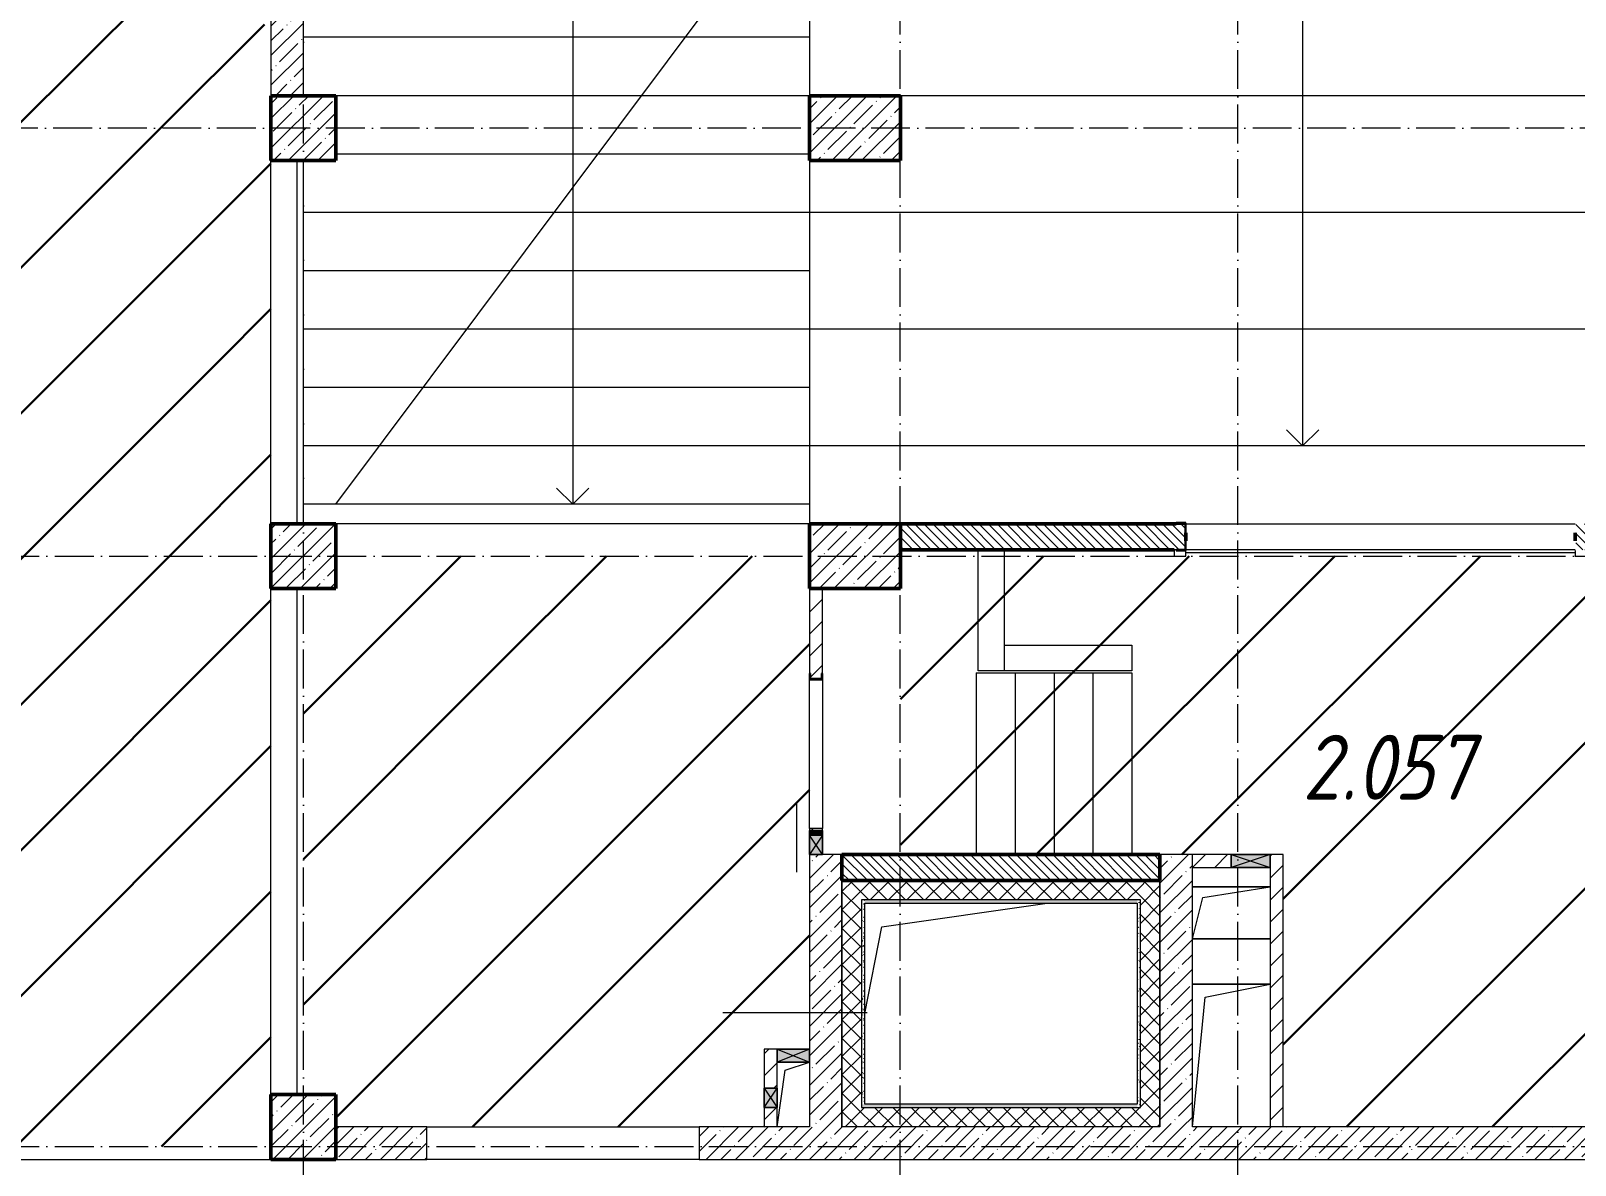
# Model space of a CAD drawing. Header units: millimetres. Extents: x 35697 to 388678, y -91946 to 171347.
# Drawn here: x 51010 to 62910, y 73201 to 81945 of the extents above; entities that cross this region are included whole.
import ezdxf

# ---------------------------------------------------------------- set-up
doc = ezdxf.new("R2010")
doc.units = ezdxf.units.MM
doc.linetypes.add('200_ШТРИХ_ш1п0_6_', pattern=[160, 100, -60])
doc.linetypes.add('50_200_ШТРИХ_1Т_ш5_п1_п1_', pattern=[700, 500, -100, 0, -100])
for name, color, linetype, lineweight in [('2.1) ПГП окна 2.8 м', 5, 'Continuous', 30), ('3.1) ЖБ окна 1.2 м', 102, 'Continuous', 30), ('A-DETL-____-OTLN-4', 7, 'Continuous', 18), ('A-DETL-GENF-OTLN', 7, 'Continuous', 9), ('A-DOOR-____-MCUT', 7, 'Continuous', 13), ('A-DOOR-____-OTLN', 7, 'Continuous', 9), ('A-FLOR-____-OTLN', 7, 'Continuous', 9), ('A-GENM-____-MCUT', 7, 'Continuous', 25), ('A-GENM-____-OTLN', 7, 'Continuous', 9), ('A-GENM-____-OTLN-1', 7, 'Continuous', 25), ('A-GLAZ-____-OTLN', 7, 'Continuous', 9), ('A-WALL-____-MCUT-1', 7, 'Continuous', 9), ('A-WALL-____-MCUT-2', 7, 'Continuous', 50), ('A-WALL-____-MCUT-3', 7, 'Continuous', 9), ('A-WALL-____-OTLN', 7, 'Continuous', 9), ('A-WALL-____-PATT-1', 7, 'Continuous', 9), ('A-WALL-FNSH-MCUT-1', 7, 'Continuous', 9), ('E-ELEC-EQPM-OTLN', 7, 'Continuous', 9), ('I-WALL-____-OTLN', 7, 'Continuous', 9), ('S-COLS-____-MCUT', 7, 'Continuous', 50), ('S-COLS-____-OTLN', 7, 'Continuous', 9), ('S-GRID-____-OTLN-1', 7, '50_200_ШТРИХ_1Т_ш5_п1_п1_', 9), ('S-STRS-____-OTLN-1', 7, 'Continuous', 9), ('Марки помещений', 7, 'Continuous', 9)]:
    doc.layers.add(name, color=color, linetype=linetype, lineweight=lineweight)
for name, color, linetype, lineweight, true_color in [('A-DETL-GENF-OTLN-4', 9, '200_ШТРИХ_ш1п0_6_', 9, 0x808080), ('A-DETL-GENF-OTLN-5', 7, 'Continuous', 5, 0xc0c0c0), ('A-WALL-____-PATT-2', 7, 'Continuous', 9, 0x787878)]:
    doc.layers.add(name, color=color, linetype=linetype, lineweight=lineweight, true_color=true_color)
doc.styles.add('ISOCPEUR_I_3', font='isocpeui.ttf', dxfattribs={"width": 0.85, "height": 2.2})
pattern_1 = [(45, (43259.71, 63713.66), (-84.8528, 84.8528), [])]
pattern_2 = [(135, (43259.71, 63713.66), (-35.35534, -35.35534), [])]
pattern_3 = [(45, (43259.71, 63713.66), (-114.04925, 114.04925), []), (45, (43373.76, 63713.66), (-114.04925, 114.04925), [201.612, -40.322, 3.353, -36.97])]
pattern_4 = [(0, (43259.711, 63713.659), (81.28, 20.32), [3.353, -57.607, 3.353, -57.607, -325.12]), (0, (43259.711, 63713.659), (81.28, 20.32), [-121.92, 3.353, -118.567, 3.353, -57.607, -142.24]), (0, (43259.711, 63713.659), (81.28, 20.32), [-304.8, 3.353, -37.287, 3.353, -98.247]), (120, (43290.191, 63723.819), (-58.237636, 60.230545), [3.353, -57.607, 3.353, -57.607, -325.12]), (120, (43290.191, 63723.819), (-58.237636, 60.230545), [-121.92, 3.353, -118.567, 3.353, -57.607, -142.24]), (120, (43290.191, 63723.819), (-58.237636, 60.230545), [-304.8, 3.353, -37.287, 3.353, -98.247]), (240, (43300.351, 63764.459), (-23.042364, -80.550545), [3.353, -57.607, 3.353, -57.607, -325.12]), (240, (43300.351, 63764.459), (-23.042364, -80.550545), [-121.92, 3.353, -118.567, 3.353, -57.607, -142.24]), (240, (43300.351, 63764.459), (-23.042364, -80.550545), [-304.8, 3.353, -37.287, 3.353, -98.247])]
pattern_5 = [(45, (43259.71, 63713.66), (-70.7107, 70.7107), []), (135, (43259.71, 63713.66), (-70.7107, -70.7107), [])]

# ---------------------------------------------------------------- blocks, each defined once
blk = doc.blocks.new('BSC_Колонна _Прямоугольная - 500х500-V103-АР1_План отверстий 2 этажа в осях 1-64_А-ГГ')
at = {"layer": 'S-COLS-____-OTLN'}
h = blk.add_hatch(dxfattribs=at)
h.set_pattern_fill('FP_132', color=256, style=0, pattern_type=2)
h.set_pattern_definition([(45, (-9850, -9781.04), (-114.0493, 114.0493), []), (45, (-9735.95, -9781.04), (-114.0493, 114.0493), [201.613, -40.323, 3.353, -36.97])])
h.paths.add_polyline_path([(-250, -250), (250, -250), (250, 250), (-250, 250)], flags=0)
at = {"layer": 'S-COLS-____-MCUT'}
for p, q in [((250, 250), (-250, 250)), ((-250, 250), (-250, -250)), ((250, -250), (250, 250)), ((-250, -250), (250, -250))]:
    blk.add_line(p, q, dxfattribs=at)
blk = doc.blocks.new('BSC_Колонна _Прямоугольная - 500х500-V105-АР1_План отверстий 2 этажа в осях 1-64_А-ГГ')
at = {"layer": 'S-COLS-____-OTLN'}
h = blk.add_hatch(dxfattribs=at)
h.set_pattern_fill('FP_134', color=256, style=0, pattern_type=2)
h.set_pattern_definition([(45, (-9850, -17481.04), (-114.0493, 114.0493), []), (45, (-9735.95, -17481.04), (-114.0493, 114.0493), [201.613, -40.323, 3.353, -36.97])])
h.paths.add_polyline_path([(-250, -250), (250, -250), (250, 250), (-250, 250)], flags=0)
at = {"layer": 'S-COLS-____-MCUT'}
for p, q in [((250, 250), (-250, 250)), ((-250, 250), (-250, -250)), ((250, -250), (250, 250)), ((-250, -250), (250, -250))]:
    blk.add_line(p, q, dxfattribs=at)
blk = doc.blocks.new('BSC_Колонна _Прямоугольная - 500х700-V110-АР1_План отверстий 2 этажа в осях 1-64_А-ГГ')
at = {"layer": 'S-COLS-____-OTLN'}
h = blk.add_hatch(dxfattribs=at)
h.set_pattern_fill('FP_139', color=256, style=0, pattern_type=2)
h.set_pattern_definition([(315, (-17481.04, 14100), (114.0493, 114.0493), []), (315, (-17481.04, 13985.95), (114.0493, 114.0493), [201.612, -40.322, 3.353, -36.97])])
h.paths.add_polyline_path([(-250, 350), (-250, -350), (250, -350), (250, 350)], flags=0)
at = {"layer": 'S-COLS-____-MCUT'}
for p, q in [((250, 350), (-250, 350)), ((-250, 350), (-250, -350)), ((250, -350), (250, 350)), ((-250, -350), (250, -350))]:
    blk.add_line(p, q, dxfattribs=at)
blk = doc.blocks.new('BSC_Колонна _Прямоугольная - 500х700-V134-АР1_План отверстий 2 этажа в осях 1-64_А-ГГ')
at = {"layer": 'S-COLS-____-OTLN'}
h = blk.add_hatch(dxfattribs=at)
h.set_pattern_fill('FP_164', color=256, style=0, pattern_type=2)
h.set_pattern_definition([(315, (-14181.04, 14100), (114.0493, 114.0493), []), (315, (-14181.04, 13985.95), (114.0493, 114.0493), [201.612, -40.322, 3.353, -36.97])])
h.paths.add_polyline_path([(-250, 350), (-250, -350), (250, -350), (250, 350)], flags=0)
at = {"layer": 'S-COLS-____-MCUT'}
for p, q in [((250, 350), (-250, 350)), ((-250, 350), (-250, -350)), ((250, -350), (250, 350)), ((-250, -350), (250, -350))]:
    blk.add_line(p, q, dxfattribs=at)
blk = doc.blocks.new('DM_Штора_Противопожарная_Doormaster_EI-60 - ш_3000 х в_1200-26971279-АР1_План отверстий 2 этажа в осях 1-64_А-ГГ')
at = {"layer": 'A-DOOR-____-MCUT'}
for p, q in [((-1375, 150), (-1465, 150)), ((-1465, 150), (-1465, 100)), ((-1375, 106), (-1375, 150)), ((-1375, 125), (1625, 125)), ((1625, 150), (1625, 106)), ((1715, 150), (1625, 150)), ((1715, 100), (1715, 150)), ((-1465, 100), (-1450, 100)), ((1700, 100), (1715, 100))]:
    blk.add_line(p, q, dxfattribs=at)
at = {"layer": 'E-ELEC-EQPM-OTLN'}
for p, q in [((-1665, 180), (-1765, 180)), ((-1765, 180), (-1765, 100)), ((-1665, 100), (-1665, 180)), ((-1765, 100), (-1665, 100))]:
    blk.add_line(p, q, dxfattribs=at)
blk = doc.blocks.new('154_Стойка_СКБ_Швеллер - СМ-2180_100-28318692-АР1_План отверстий 2 этажа в осях 1-64_А-ГГ')
at = {"layer": 'A-GENM-____-MCUT'}
for p, q in [((171, 50), (125, 50)), ((125, 50), (125, -50)), ((129.5, 42.4), (171, 42.4)), ((129.5, -42.4), (129.5, 42.4)), ((171, 42.4), (171, 50)), ((125, -50), (171, -50)), ((171, -42.4), (129.5, -42.4)), ((171, -50), (171, -42.4))]:
    blk.add_line(p, q, dxfattribs=at)
blk = doc.blocks.new('Фахверк_СКБ_Уголок - 200_3380-28509457-АР1_План отверстий 2 этажа в осях 1-64_А-ГГ')
at = {"layer": 'A-GENM-____-MCUT'}
for p, q in [((200, 156), (125, 156)), ((125, 156), (125, 81)), ((131, 81), (131, 150)), ((131, 150), (200, 150)), ((200, 150), (200, 156)), ((125, 81), (131, 81)), ((131, 19), (125, 19)), ((125, 19), (125, -56)), ((131, -50), (131, 19)), ((125, -56), (200, -56)), ((200, -50), (131, -50)), ((200, -56), (200, -50))]:
    blk.add_line(p, q, dxfattribs=at)
blk = doc.blocks.new('AR_Отверстие прямоугольное _в плите_ - AR_Отверстие прямоугольное _в плите_-30552514-АР1_План отверстий 2 этажа в осях 1-64_А-ГГ')
at = {"layer": 'A-GENM-____-OTLN'}
for p, q in [((-917, 617), (357, 800)), ((-1050, -50), (-917, 617))]:
    blk.add_line(p, q, dxfattribs=at)
blk = doc.blocks.new('AR_Отверстие прямоугольное _в плите_ - AR_Отверстие прямоугольное _в плите_-V172-АР1_План отверстий 2 этажа в осях 1-64_А-ГГ')
at = {"layer": 'A-GENM-____-OTLN'}
for p, q in [((300, 550), (-300, 550)), ((-200, 450), (300, 550)), ((-300, -550), (-200, 450))]:
    blk.add_line(p, q, dxfattribs=at)
blk = doc.blocks.new('AR_Отверстие прямоугольное _в плите_ - AR_Отверстие прямоугольное _в плите_-V185-АР1_План отверстий 2 этажа в осях 1-64_А-ГГ')
at = {"layer": 'A-GENM-____-OTLN'}
for p, q in [((-63, 188), (125, 250)), ((-125, -250), (-63, 188))]:
    blk.add_line(p, q, dxfattribs=at)
blk = doc.blocks.new('AR_Отверстие прямоугольное _в плите_ - AR_Отверстие прямоугольное _в плите_-30552531-АР1_План отверстий 2 этажа в осях 1-64_А-ГГ')
at = {"layer": 'A-GENM-____-OTLN'}
for p, q in [((300, 200), (-300, 200)), ((-300, -200), (-220, 120)), ((-220, 120), (300, 200)), ((-300, -200), (300, -200))]:
    blk.add_line(p, q, dxfattribs=at)
blk = doc.blocks.new('AR_Отверстие прямоугольное _в стене__БезПР - AR_Отверстие прямоугольное _в стене__БезПР-36788821-АР1_План отверстий 2 этажа в осях 1-64_А-ГГ')
at = {"layer": 'A-GLAZ-____-OTLN'}
blk.add_hatch(color=256, dxfattribs=at).paths.add_polyline_path([(-15, -50), (-15, 50), (-50, 50), (-50, -50)], flags=0)
at = {"layer": 'A-DETL-GENF-OTLN'}
for p, q in [((-50, -50), (-50, 50)), ((-50, 50), (-15, 50)), ((-50, 50), (-15, 15)), ((-15, 50), (-50, 50)), ((-50, 50), (-50, -50)), ((-15, -15), (-50, -50)), ((-15, -50), (-50, -50)), ((-50, -50), (-15, -50))]:
    blk.add_line(p, q, dxfattribs=at)
blk = doc.blocks.new('AR_Отверстие прямоугольное _в стене__БезПР - AR_Отверстие прямоугольное _в стене__БезПР-36788904-АР1_План отверстий 2 этажа в осях 1-64_А-ГГ')
at = {"layer": 'A-GLAZ-____-OTLN'}
blk.add_hatch(color=256, dxfattribs=at).paths.add_polyline_path([(150, -50), (150, 50), (-150, 50), (-150, -50)], flags=0)
at = {"layer": 'A-DETL-GENF-OTLN'}
for p, q in [((-150, -50), (-150, 50)), ((-150, 50), (150, 50)), ((150, 50), (-150, -50)), ((-150, 50), (150, -50)), ((150, 50), (-150, 50)), ((-150, 50), (-150, -50)), ((150, 50), (150, -50)), ((150, -50), (150, 50)), ((150, -50), (-150, -50)), ((-150, -50), (150, -50))]:
    blk.add_line(p, q, dxfattribs=at)
at = {"layer": 'A-GLAZ-____-OTLN'}
blk.add_line((150, 50), (-150, 50), dxfattribs=at)
blk = doc.blocks.new('AR_Отверстие прямоугольное _в стене__БезПР - AR_Отверстие прямоугольное _в стене__БезПР-36428168-АР1_План отверстий 2 этажа в осях 1-64_А-ГГ')
at = {"layer": 'A-GLAZ-____-OTLN'}
blk.add_hatch(color=256, dxfattribs=at).paths.add_polyline_path([(-75, -50), (75, -50), (75, 50), (-75, 50)], flags=0)
at = {"layer": 'A-DETL-GENF-OTLN'}
for p, q in [((-75, -50), (-75, 50)), ((-75, 50), (75, 50)), ((75, 50), (-75, -50)), ((-75, 50), (75, -50)), ((75, 50), (-75, 50)), ((-75, 50), (-75, -50)), ((75, 50), (75, -50)), ((75, -50), (75, 50)), ((75, -50), (-75, -50)), ((-75, -50), (75, -50))]:
    blk.add_line(p, q, dxfattribs=at)
blk = doc.blocks.new('AR_Отверстие прямоугольное _в стене__БезПР - AR_Отверстие прямоугольное _в стене__БезПР-36789562-АР1_План отверстий 2 этажа в осях 1-64_А-ГГ')
at = {"layer": 'A-GLAZ-____-OTLN'}
blk.add_hatch(color=256, dxfattribs=at).paths.add_polyline_path([(75, -50), (75, 50), (-75, 50), (-75, -50)], flags=0)
at = {"layer": 'A-DETL-GENF-OTLN'}
for p, q in [((-75, -50), (-75, 50)), ((-75, 50), (75, 50)), ((75, 50), (-75, -50)), ((-75, 50), (75, -50)), ((75, 50), (-75, 50)), ((-75, 50), (-75, -50)), ((75, 50), (75, -50)), ((75, -50), (75, 50)), ((75, -50), (-75, -50)), ((-75, -50), (75, -50))]:
    blk.add_line(p, q, dxfattribs=at)
blk = doc.blocks.new('AR_Отверстие прямоугольное _в стене__БезПР - AR_Отверстие прямоугольное _в стене__БезПР-36428146-АР1_План отверстий 2 этажа в осях 1-64_А-ГГ')
at = {"layer": 'A-GLAZ-____-OTLN'}
blk.add_hatch(color=256, dxfattribs=at).paths.add_polyline_path([(125, -50), (125, 50), (-125, 50), (-125, -50)], flags=0)
at = {"layer": 'A-DETL-GENF-OTLN'}
for p, q in [((-125, -50), (-125, 50)), ((-125, 50), (125, 50)), ((125, 50), (-125, -50)), ((-125, 50), (125, -50)), ((125, 50), (-125, 50)), ((-125, 50), (-125, -50)), ((125, 50), (125, -50)), ((125, -50), (125, 50)), ((125, -50), (-125, -50)), ((-125, -50), (125, -50))]:
    blk.add_line(p, q, dxfattribs=at)
blk = doc.blocks.new('DET_L_Имитация разреза_ISO2-5 - Влево-36878805-АР1_План отверстий 2 этажа в осях 1-64_А-ГГ')
at = {"layer": 'A-DETL-GENF-OTLN-5'}
blk.add_line((143, 0), (687, 0), dxfattribs=at)
blk = doc.blocks.new('DET_L_Имитация разреза_ISO2-5 - Низ-36884722-АР1_План отверстий 2 этажа в осях 1-64_А-ГГ')
at = {"layer": 'A-DETL-GENF-OTLN-5'}
blk.add_line((143, 0), (1257, 0), dxfattribs=at)
blk = doc.blocks.new('2этаж')
at = {"layer": 'S-GRID-____-OTLN-1', "color": 251, "ltscale": 0.6, "true_color": 0x636466}
for p, q in [((-5741.7, 454533.3), (-5741.7, 508896.9)), ((-1141.7, 454533.3), (-1141.7, 508896.9)), ((1458.3, 454533.3), (1458.3, 508896.9)), ((11116.1, 476497), (-20260.4, 476497)), ((-20260.4, 473197), (11116.1, 473197)), ((-20260.4, 468647), (8278.9, 468647))]:
    blk.add_line(p, q, dxfattribs=at)

msp = doc.modelspace()

# ---------------------------------------------------------------- hatches: boundary and pattern name
at = {"layer": '2.1) ПГП окна 2.8 м'}
h = msp.add_hatch(dxfattribs=at)
h.set_pattern_fill('ANSI31', color=5, scale=250)
h.paths.add_polyline_path([(50974, 84545, -0.068305), (51338, 87195), (48860, 87195), (48860, 86945), (48860, 85570), (48866, 85570), (48866, 85495), (48866, 85489), (48860, 85465), (48860, 85495), (48820, 85495), (48820, 85490), (48710, 85490), (48710, 84600), (48860, 84600), (48860, 84625), (48866, 84670), (48866, 84601), (48866, 84595), (48866, 84520), (48860, 83420), (48866, 83420), (48866, 83345), (48866, 83339), (48866, 83270), (48860, 82745), (48860, 82345), (48860, 81920), (48860, 81645), (48866, 81645), (48866, 81570), (48860, 81445), (48860, 81195), (51562, 81195, -0.087106)])
h = msp.add_hatch(dxfattribs=at)
h.set_pattern_fill('ANSI31', color=5, scale=250)
h.paths.add_polyline_path([(52160, 83995), (52160, 85095), (52160, 85345), (52160, 86495), (51169, 86495, 0.049936), (50974, 84545, 0.087106), (51562, 81195), (52860, 81195), (52860, 81445), (52860, 81995), (52160, 81995), (52160, 82895)])
h = msp.add_hatch(dxfattribs=at)
h.set_pattern_fill('ANSI31', color=5, scale=250)
h.paths.add_polyline_path([(51562, 81195), (48860, 81195), (48860, 80920), (48866, 80920), (48866, 80845), (48860, 80600), (48860, 80350), (48860, 80145), (48866, 80145), (48866, 80070), (48860, 80020), (48866, 80020), (48866, 79945), (48860, 79720), (48860, 79470), (48860, 79320), (48866, 79320), (48866, 79251), (48866, 79245), (48866, 79170), (48860, 78145), (48860, 77895), (52860, 77895), (52860, 78145), (52860, 78753, -0.070626)])
h = msp.add_hatch(dxfattribs=at)
h.set_pattern_fill('ANSI31', color=5, scale=250)
h.paths.add_polyline_path([(52860, 80945), (52860, 81195), (51562, 81195, 0.070626), (52860, 78753)], flags=17)
h = msp.add_hatch(dxfattribs=at)
h.set_pattern_fill('ANSI31', color=5, scale=250)
h.paths.add_polyline_path([(52860, 77645), (52860, 77895), (48860, 77895), (48860, 77645), (48860, 77420), (48866, 77420), (48866, 77345), (48866, 77270), (48860, 77045), (48860, 76445), (48860, 76270), (48866, 76270), (48866, 76201), (48866, 76195), (48866, 76120), (48860, 75420), (48866, 75420), (48866, 75345), (48866, 75339), (48866, 75270), (48860, 74645), (48866, 74645), (48866, 74570), (48860, 74520), (48866, 74520), (48866, 74445), (48860, 73745), (48860, 73345), (52860, 73345), (52860, 73745)])
h = msp.add_hatch(dxfattribs=at)
h.set_pattern_fill('ANSI31', color=5, scale=250)
h.paths.add_polyline_path([(53563, 77895), (53360, 77895), (53360, 77645), (53110, 77645), (53110, 73745), (53360, 73745), (53360, 73495), (54060, 73495), (56160, 73495), (56660, 73495), (56660, 73645), (56660, 73795), (56660, 74095), (56760, 74095), (57010, 74095), (57010, 75473, -0.108339)])
h = msp.add_hatch(dxfattribs=at)
h.set_pattern_fill('ANSI31', color=5, scale=250)
h.paths.add_polyline_path([(57010, 76945), (57010, 76991), (57010, 77645), (57010, 77895), (53563, 77895, 0.108339), (57010, 75473), (57010, 75595), (57010, 75745), (57010, 75780)], flags=17)
h = msp.add_hatch(dxfattribs=at)
h.set_pattern_fill('ANSI31', color=5, scale=250)
h.paths.add_polyline_path([(63310, 77895), (63300, 77895), (63300, 77865), (63200, 77865), (63200, 77895), (60660, 77895), (60660, 73495), (62960, 73495), (62960, 73845), (63060, 73845), (63310, 73845)])
h.paths.add_polyline_path([(60310, 77895), (58509, 77895), (58509, 77210), (59494, 77210), (59494, 77010), (58309, 77010), (58309, 77895), (57710, 77895), (57710, 75595), (58294, 75595), (58294, 76995), (58594, 76995), (58894, 76995), (59194, 76995), (59494, 76995), (59494, 75595), (59710, 75595), (59960, 75595), (60260, 75595), (60310, 75595)])
h.paths.add_polyline_path([(60660, 77895), (60310, 77895), (60310, 75595), (60560, 75595), (60660, 75595)])
h.paths.add_polyline_path([(59494, 76995), (59194, 76995), (59194, 75595), (59494, 75595)], flags=17)
h.paths.add_polyline_path([(59194, 76995), (58894, 76995), (58894, 75595), (59194, 75595)], flags=17)
h.paths.add_polyline_path([(58894, 76995), (58594, 76995), (58594, 75595), (58894, 75595)], flags=17)
h.paths.add_polyline_path([(58594, 76995), (58294, 76995), (58294, 75595), (58594, 75595)], flags=17)
h.paths.add_polyline_path([(59494, 77210), (58509, 77210), (58509, 77010), (59494, 77010)], flags=17)
h.paths.add_polyline_path([(58509, 77895), (58309, 77895), (58309, 77010), (58509, 77010)], flags=17)
h.paths.add_polyline_path([(60633, 75693), (62310, 75693), (62310, 76893), (60633, 76893)], flags=9)
at = {"layer": 'A-WALL-____-PATT-1'}
h = msp.add_hatch(dxfattribs=at)
h.set_pattern_fill('FP_25', color=256, style=0, pattern_type=2)
h.set_pattern_definition(pattern_3)
h.paths.add_polyline_path([(52860, 81445), (53110, 81445), (53110, 82295), (52860, 82295), (52860, 81649)], flags=0)
h.paths.add_polyline_path([(52860, 82595), (53110, 82595), (53110, 85345), (52860, 85345), (52860, 85089)], flags=0)
h = msp.add_hatch(dxfattribs=at)
h.set_pattern_fill('FP_6', color=256, style=0, pattern_type=2)
h.set_pattern_definition(pattern_2)
h.paths.add_polyline_path([(63610, 77945), (63610, 78145), (62916, 78145), (62916, 78076), (62910, 78076), (62910, 78014), (62916, 78014), (62916, 77945), (63410, 77945)], flags=0)
h.paths.add_polyline_path([(59153, 77945), (59904, 77945), (59904, 78014), (59910, 78014), (59910, 78076), (59904, 78076), (59904, 78145), (57710, 78145), (57710, 77945)], flags=0)
h = msp.add_hatch(dxfattribs=at)
h.set_pattern_fill('FP_4', color=256, style=0, pattern_type=2)
h.set_pattern_definition(pattern_1)
h.paths.add_polyline_path([(57010, 75780), (57110, 75780), (57110, 75795), (57010, 75795)], flags=0)
h.paths.add_polyline_path([(57102, 76949), (57103, 76991), (57110, 76991), (57110, 77645), (57010, 77645), (57010, 76991), (57017, 76991), (57017, 76949)], flags=0)
h = msp.add_hatch(dxfattribs=at)
h.set_pattern_fill('FP_25', color=256, style=0, pattern_type=2)
h.set_pattern_definition(pattern_3)
h.paths.add_polyline_path([(57010, 73495), (57260, 73495), (57260, 75595), (57010, 75595), (57010, 73995)], flags=0)
h = msp.add_hatch(dxfattribs=at)
h.set_pattern_fill('FP_6', color=256, style=0, pattern_type=2)
h.set_pattern_definition(pattern_2)
h.paths.add_polyline_path([(59710, 75395), (59710, 75595), (57260, 75595), (57260, 75395), (59153, 75395)], flags=0)
h = msp.add_hatch(dxfattribs=at)
h.set_pattern_fill('FP_25', color=256, style=0, pattern_type=2)
h.set_pattern_definition(pattern_3)
h.paths.add_polyline_path([(59960, 73495), (59960, 75595), (59710, 75595), (59710, 73495)], flags=0)
h = msp.add_hatch(dxfattribs=at)
h.set_pattern_fill('FP_4', color=256, style=0, pattern_type=2)
h.set_pattern_definition(pattern_1)
h.paths.add_polyline_path([(59960, 75495), (60260, 75495), (60260, 75595), (59960, 75595)], flags=0)
h.paths.add_polyline_path([(60660, 75495), (60660, 75595), (60560, 75595), (60560, 75495)], flags=0)
h = msp.add_hatch(dxfattribs=at)
h.set_pattern_fill('FP_4', color=256, style=0, pattern_type=2)
h.set_pattern_definition(pattern_1)
h.paths.add_polyline_path([(60560, 73495), (60660, 73495), (60660, 75495), (60560, 75495), (60560, 74769)], flags=0)
h = msp.add_hatch(dxfattribs=at)
h.set_pattern_fill('FP_1', color=256, style=0, pattern_type=2)
h.set_pattern_definition(pattern_5)
h.paths.add_polyline_path([(57260, 73645), (57410, 73645), (57410, 75395), (57260, 75395), (57260, 73670)], flags=0)
h = msp.add_hatch(dxfattribs=at)
h.set_pattern_fill('FP_1', color=256, style=0, pattern_type=2)
h.set_pattern_definition(pattern_5)
h.paths.add_polyline_path([(57410, 75245), (59560, 75245), (59560, 75395), (57410, 75395)], flags=0)
h = msp.add_hatch(dxfattribs=at)
h.set_pattern_fill('FP_1', color=256, style=0, pattern_type=2)
h.set_pattern_definition(pattern_5)
h.paths.add_polyline_path([(59560, 73495), (59710, 73495), (59710, 75395), (59560, 75395), (59560, 73645)], flags=0)
h = msp.add_hatch(dxfattribs=at)
h.set_pattern_fill('FP_4', color=256, style=0, pattern_type=2)
h.set_pattern_definition(pattern_1)
h.paths.add_polyline_path([(56660, 73495), (56760, 73495), (56760, 73645), (56660, 73645)], flags=0)
h.paths.add_polyline_path([(56720, 73795), (56760, 73795), (56760, 74095), (56660, 74095), (56660, 73795)], flags=0)
h = msp.add_hatch(dxfattribs=at)
h.set_pattern_fill('FP_1', color=256, style=0, pattern_type=2)
h.set_pattern_definition(pattern_5)
h.paths.add_polyline_path([(59535, 73495), (59560, 73495), (59560, 73645), (57260, 73645), (57260, 73495), (57386, 73495)], flags=0)
h = msp.add_hatch(dxfattribs=at)
h.set_pattern_fill('FP_25', color=256, style=0, pattern_type=2)
h.set_pattern_definition(pattern_3)
h.paths.add_polyline_path([(66110, 73245), (66110, 73495), (65910, 73495), (65910, 73245)], flags=0)
h.paths.add_polyline_path([(63810, 73245), (63810, 73495), (56160, 73495), (56160, 73245), (60921, 73245)], flags=0)
h.paths.add_polyline_path([(53851, 73245), (54060, 73245), (54060, 73495), (53360, 73495), (53360, 73245)], flags=0)
at = {"layer": 'A-WALL-____-PATT-2'}
h = msp.add_hatch(dxfattribs=at)
h.set_pattern_fill('FP_169', color=256, style=0, pattern_type=2)
h.set_pattern_definition(pattern_4)
h.paths.add_polyline_path([(57410, 73670), (57435, 73670), (57435, 75245), (57410, 75245), (57410, 74769)], flags=0)
h = msp.add_hatch(dxfattribs=at)
h.set_pattern_fill('FP_169', color=256, style=0, pattern_type=2)
h.set_pattern_definition(pattern_4)
h.paths.add_polyline_path([(57435, 75220), (59535, 75220), (59535, 75245), (57435, 75245)], flags=0)
h = msp.add_hatch(dxfattribs=at)
h.set_pattern_fill('FP_169', color=256, style=0, pattern_type=2)
h.set_pattern_definition(pattern_4)
h.paths.add_polyline_path([(59535, 73645), (59560, 73645), (59560, 75245), (59535, 75245), (59535, 73670)], flags=0)
h = msp.add_hatch(dxfattribs=at)
h.set_pattern_fill('FP_169', color=256, style=0, pattern_type=2)
h.set_pattern_definition(pattern_4)
h.paths.add_polyline_path([(59535, 73645), (59535, 73670), (57410, 73670), (57410, 73645)], flags=0)
at = {"layer": 'S-COLS-____-OTLN'}
h = msp.add_hatch(dxfattribs=at)
h.set_pattern_fill('FP_25', color=256, style=0, pattern_type=2)
h.set_pattern_definition(pattern_3)
h.paths.add_polyline_path([(52860, 77645), (53360, 77645), (53360, 78145), (52860, 78145)], flags=0)

# ---------------------------------------------------------------- linework, layer by layer
at = {"layer": 'A-DETL-____-OTLN-4'}
msp.add_line((53360, 78295), (66560, 95945), dxfattribs=at)
at = {"layer": 'A-FLOR-____-OTLN'}
for p, q in [((53110, 78145), (53110, 80945)), ((57010, 78145), (53360, 78145)), ((59960, 75345), (60560, 75345)), ((60560, 74945), (59960, 74945)), ((59960, 74595), (60560, 74595)), ((48860, 73245), (52860, 73245))]:
    msp.add_line(p, q, dxfattribs=at)
at = {"layer": 'A-WALL-____-MCUT-1'}
for p, q in [((52860, 82295), (52860, 81445)), ((53110, 81445), (53110, 82295)), ((57010, 75595), (57010, 74095)), ((57260, 75595), (57110, 75595)), ((57260, 73495), (57260, 75595)), ((59710, 75595), (59710, 73495)), ((59960, 75595), (59710, 75595)), ((59960, 73495), (59960, 75595)), ((57010, 73995), (57010, 73495)), ((54060, 73495), (53360, 73495)), ((54060, 73245), (54060, 73495)), ((57010, 73495), (56160, 73495)), ((56160, 73495), (56160, 73245)), ((59710, 73495), (57260, 73495)), ((63810, 73495), (59960, 73495)), ((53360, 73245), (54060, 73245)), ((56160, 73245), (63810, 73245))]:
    msp.add_line(p, q, dxfattribs=at)
at = {"layer": 'A-WALL-____-MCUT-2'}
for p, q in [((59835, 78145), (57710, 78145)), ((59910, 78014), (59910, 78076)), ((62910, 78076), (62910, 78014)), ((57710, 77945), (59820, 77945)), ((59710, 75595), (57260, 75595)), ((57260, 75595), (57260, 75395)), ((59710, 75395), (59710, 75595)), ((57260, 75395), (59710, 75395))]:
    msp.add_line(p, q, dxfattribs=at)
at = {"layer": 'A-WALL-____-MCUT-3'}
for p, q in [((57260, 75395), (57260, 73495)), ((59710, 75395), (57260, 75395)), ((59710, 73495), (59710, 75395)), ((57410, 75245), (57410, 73645)), ((59560, 75245), (57410, 75245)), ((59560, 73645), (59560, 75245)), ((57410, 73645), (59560, 73645))]:
    msp.add_line(p, q, dxfattribs=at)
at = {"layer": 'A-WALL-____-OTLN'}
for p, q in [((54060, 73495), (56160, 73495)), ((56160, 73245), (54060, 73245))]:
    msp.add_line(p, q, dxfattribs=at)
at = {"layer": 'A-WALL-FNSH-MCUT-1'}
for p, q in [((57010, 77645), (57010, 76991)), ((57110, 76991), (57110, 77645)), ((57010, 75795), (57010, 75780)), ((57110, 75795), (57010, 75795)), ((57110, 75780), (57110, 75795)), ((60260, 75595), (59960, 75595)), ((60660, 75595), (60560, 75595)), ((60660, 73495), (60660, 75595)), ((59960, 75495), (60260, 75495)), ((60560, 75495), (60560, 73495)), ((57435, 73670), (57435, 75220)), ((57435, 75220), (59535, 75220)), ((59535, 75220), (59535, 73670)), ((56760, 74095), (56660, 74095)), ((56660, 74095), (56660, 73795)), ((56760, 73795), (56760, 73995)), ((59535, 73670), (57435, 73670)), ((56660, 73645), (56660, 73495)), ((56760, 73495), (56760, 73645))]:
    msp.add_line(p, q, dxfattribs=at)
at = {"layer": 'I-WALL-____-OTLN'}
for p, q in [((52860, 78145), (52860, 80945)), ((53060, 80945), (53060, 78145)), ((59910, 78145), (62910, 78145)), ((58309, 77010), (58309, 77945)), ((58509, 77945), (58509, 77010)), ((62910, 77945), (59910, 77945)), ((52860, 73745), (52860, 77645)), ((53060, 77645), (53060, 73745)), ((58509, 77210), (59494, 77210)), ((59494, 77210), (59494, 77010)), ((59494, 77010), (58309, 77010)), ((57010, 75795), (57010, 76945)), ((57110, 76945), (57110, 75795))]:
    msp.add_line(p, q, dxfattribs=at)
at = {"layer": 'S-COLS-____-MCUT'}
for p, q in [((53360, 78145), (52860, 78145)), ((52860, 78145), (52860, 77645)), ((53360, 77645), (53360, 78145)), ((52860, 77645), (53360, 77645))]:
    msp.add_line(p, q, dxfattribs=at)
at = {"layer": 'S-STRS-____-OTLN-1'}
for p, q in [((55185, 82345), (55185, 81895)), ((57010, 82345), (57010, 81445)), ((60810, 82345), (60810, 81445)), ((57010, 81895), (53110, 81895)), ((57010, 81895), (53110, 81895)), ((55185, 81895), (55185, 81445)), ((57010, 81895), (57010, 81445)), ((57010, 81445), (53360, 81445)), ((57010, 81445), (53360, 81445)), ((55185, 81445), (55185, 80995)), ((64610, 81445), (57710, 81445)), ((64610, 81445), (57710, 81445)), ((60810, 81445), (60810, 80545)), ((57010, 80995), (53360, 80995)), ((57010, 80995), (53360, 80995)), ((55185, 80995), (55185, 80545)), ((57010, 80945), (57010, 80545)), ((57010, 80945), (57010, 80545)), ((57010, 80545), (53110, 80545)), ((57010, 80545), (53110, 80545)), ((55185, 80545), (55185, 80095)), ((57010, 80545), (57010, 79645)), ((64610, 80545), (57010, 80545)), ((64610, 80545), (57010, 80545)), ((60810, 80545), (60810, 79645)), ((57010, 80095), (53110, 80095)), ((57010, 80095), (53110, 80095)), ((55185, 80095), (55185, 79645)), ((57010, 80095), (57010, 79645)), ((57010, 79645), (53110, 79645)), ((57010, 79645), (53110, 79645)), ((55185, 79645), (55185, 79195)), ((57010, 79645), (57010, 78745)), ((64610, 79645), (57010, 79645)), ((64610, 79645), (57010, 79645)), ((60810, 79645), (60810, 78745)), ((57010, 79195), (53110, 79195)), ((57010, 79195), (53110, 79195)), ((55185, 79195), (55185, 78745)), ((57010, 79195), (57010, 78745)), ((60810, 78745), (60685, 78870)), ((60810, 78745), (60935, 78870)), ((57010, 78745), (53110, 78745)), ((57010, 78745), (53110, 78745)), ((55185, 78745), (55185, 78295)), ((57010, 78745), (57010, 78145)), ((64610, 78745), (57010, 78745)), ((64610, 78745), (57010, 78745)), ((55185, 78295), (55060, 78420)), ((55185, 78295), (55310, 78420)), ((57010, 78295), (53110, 78295)), ((58294, 76995), (58294, 75595)), ((58294, 76995), (58594, 76995)), ((58294, 76995), (58294, 75595)), ((58594, 76995), (58894, 76995)), ((58594, 76995), (58594, 75595)), ((58594, 76995), (58594, 75595)), ((58894, 76995), (59194, 76995)), ((58894, 76995), (58894, 75595)), ((58894, 76995), (58894, 75595)), ((59194, 76995), (59494, 76995)), ((59194, 76995), (59194, 75595)), ((59194, 76995), (59194, 75595)), ((59494, 76995), (59494, 75595))]:
    msp.add_line(p, q, dxfattribs=at)

# ---------------------------------------------------------------- block references
at = {"layer": '3.1) ЖБ окна 1.2 м'}
msp.add_blockref('2этаж', (58851, -395302), dxfattribs=at)
at = {"layer": 'A-DETL-GENF-OTLN-4'}
for name, p, rotation in [('DET_L_Имитация разреза_ISO2-5 - Влево-36878805-АР1_План отверстий 2 этажа в осях 1-64_А-ГГ', (56910, 76145), 270.0000000000005), ('DET_L_Имитация разреза_ISO2-5 - Низ-36884722-АР1_План отверстий 2 этажа в осях 1-64_А-ГГ', (57598, 74375), 180)]:
    msp.add_blockref(name, p, dxfattribs=dict(at, rotation=rotation))
at = {"layer": 'A-DOOR-____-OTLN', "rotation": 180}
msp.add_blockref('DM_Штора_Противопожарная_Doormaster_EI-60 - ш_3000 х в_1200-26971279-АР1_План отверстий 2 этажа в осях 1-64_А-ГГ', (61535, 78045), dxfattribs=at)
at = {"layer": 'A-GENM-____-OTLN'}
for name, p in [('AR_Отверстие прямоугольное _в плите_ - AR_Отверстие прямоугольное _в плите_-30552531-АР1_План отверстий 2 этажа в осях 1-64_А-ГГ', (60260, 75145)), ('AR_Отверстие прямоугольное _в плите_ - AR_Отверстие прямоугольное _в плите_-30552514-АР1_План отверстий 2 этажа в осях 1-64_А-ГГ', (58485, 74420)), ('AR_Отверстие прямоугольное _в плите_ - AR_Отверстие прямоугольное _в плите_-V172-АР1_План отверстий 2 этажа в осях 1-64_А-ГГ', (60260, 74045)), ('AR_Отверстие прямоугольное _в плите_ - AR_Отверстие прямоугольное _в плите_-V185-АР1_План отверстий 2 этажа в осях 1-64_А-ГГ', (56885, 73745))]:
    msp.add_blockref(name, p, dxfattribs=at)
at = {"layer": 'A-GENM-____-OTLN-1'}
for name, p, rotation in [('Фахверк_СКБ_Уголок - 200_3380-28509457-АР1_План отверстий 2 этажа в осях 1-64_А-ГГ', (60035, 78095), 180), ('154_Стойка_СКБ_Швеллер - СМ-2180_100-28318692-АР1_План отверстий 2 этажа в осях 1-64_А-ГГ', (57060, 76820), 89.99999999999993)]:
    msp.add_blockref(name, p, dxfattribs=dict(at, rotation=rotation))
at = {"layer": 'A-GLAZ-____-OTLN'}
for name, p, rotation in [('AR_Отверстие прямоугольное _в стене__БезПР - AR_Отверстие прямоугольное _в стене__БезПР-36788821-АР1_План отверстий 2 этажа в осях 1-64_А-ГГ', (57060, 75730), 269.9999999999999), ('AR_Отверстие прямоугольное _в стене__БезПР - AR_Отверстие прямоугольное _в стене__БезПР-36789562-АР1_План отверстий 2 этажа в осях 1-64_А-ГГ', (57060, 75670), 269.9999999999999), ('AR_Отверстие прямоугольное _в стене__БезПР - AR_Отверстие прямоугольное _в стене__БезПР-36428168-АР1_План отверстий 2 этажа в осях 1-64_А-ГГ', (56710, 73720), 90)]:
    msp.add_blockref(name, p, dxfattribs=dict(at, rotation=rotation))
for name, p in [('AR_Отверстие прямоугольное _в стене__БезПР - AR_Отверстие прямоугольное _в стене__БезПР-36788904-АР1_План отверстий 2 этажа в осях 1-64_А-ГГ', (60410, 75545)), ('AR_Отверстие прямоугольное _в стене__БезПР - AR_Отверстие прямоугольное _в стене__БезПР-36428146-АР1_План отверстий 2 этажа в осях 1-64_А-ГГ', (56885, 74045))]:
    msp.add_blockref(name, p, dxfattribs=at)
at = {"layer": 'S-COLS-____-OTLN'}
for name, p in [('BSC_Колонна _Прямоугольная - 500х500-V105-АР1_План отверстий 2 этажа в осях 1-64_А-ГГ', (53110, 81195)), ('BSC_Колонна _Прямоугольная - 500х500-V103-АР1_План отверстий 2 этажа в осях 1-64_А-ГГ', (53110, 73495))]:
    msp.add_blockref(name, p, dxfattribs=at)
at = {"layer": 'S-COLS-____-OTLN', "rotation": 89.9999999999999}
for name, p in [('BSC_Колонна _Прямоугольная - 500х700-V110-АР1_План отверстий 2 этажа в осях 1-64_А-ГГ', (57360, 81195)), ('BSC_Колонна _Прямоугольная - 500х700-V134-АР1_План отверстий 2 этажа в осях 1-64_А-ГГ', (57360, 77895))]:
    msp.add_blockref(name, p, dxfattribs=at)

# ---------------------------------------------------------------- texts
at = {"layer": 'Марки помещений', "insert": (60808, 76518), "char_height": 500, "width": 785.65, "attachment_point": 1, "style": 'ISOCPEUR_I_3'}
msp.add_mtext('2.057', dxfattribs=at)

doc.saveas('drawing.dxf')
